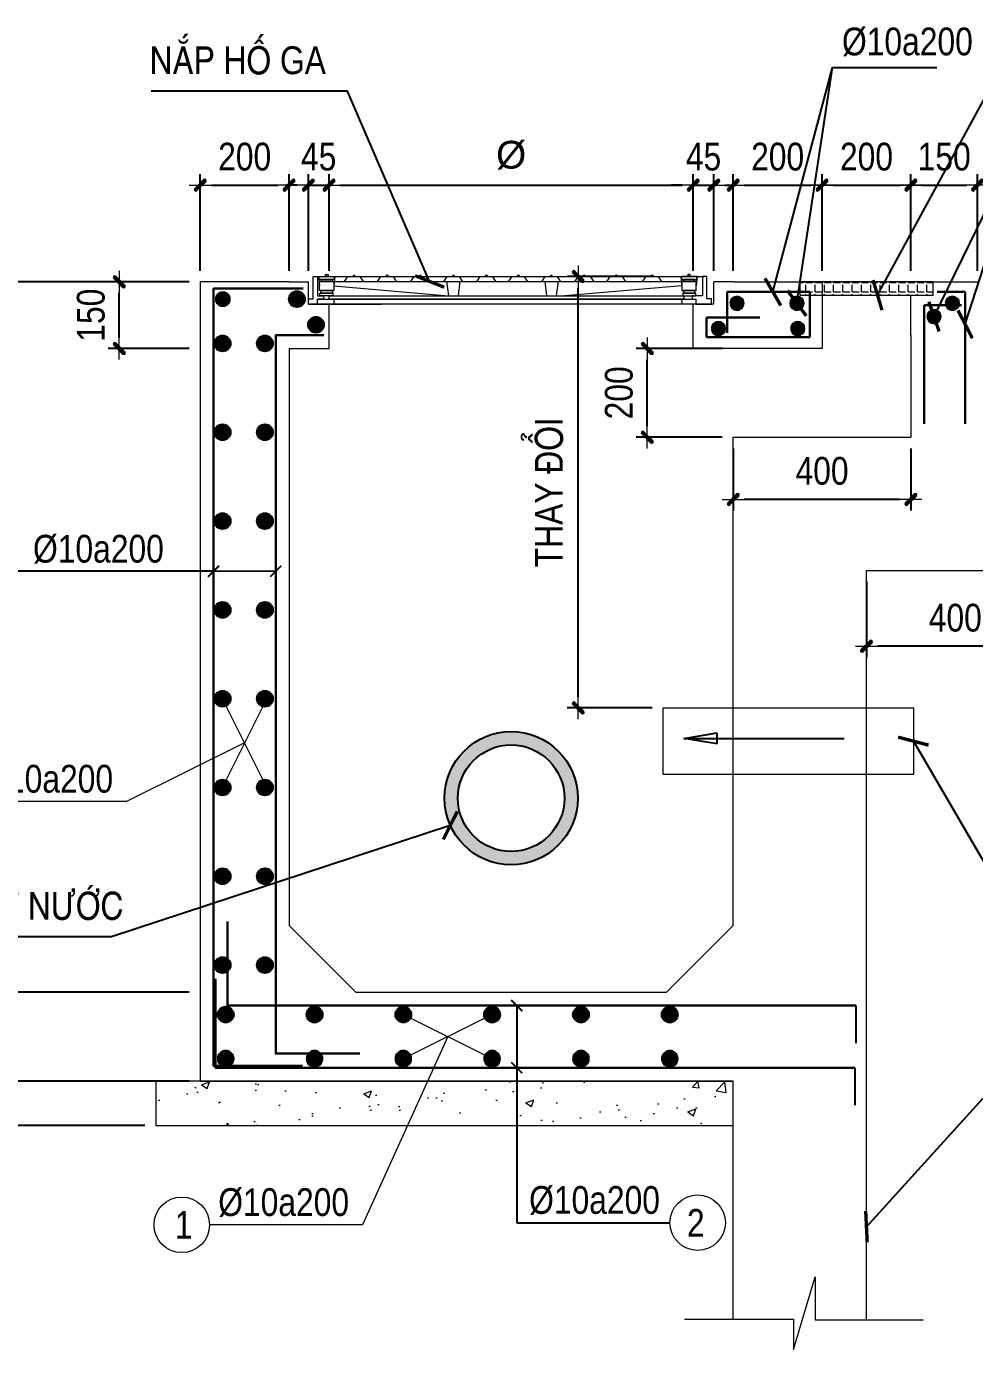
# Model space of a CAD drawing. Header units: millimetres. Extents: x -3568569 to -3536212, y 773195 to 801582.
# Drawn here: x -3551360 to -3549226, y 793258 to 796238 of the extents above; entities that cross this region are included whole.
import ezdxf
from ezdxf.enums import TextEntityAlignment as Align

# ---------------------------------------------------------------- set-up
doc = ezdxf.new("R2010")
doc.units = ezdxf.units.MM
doc.header["$MEASUREMENT"] = 0
doc.layers.get('0').update_dxf_attribs({"lineweight": 9})
doc.layers.get('Defpoints').update_dxf_attribs({"color": 10, "lineweight": 0})
for name, color, linetype, lineweight in [("'S_Concrete_Hatch_252", 252, 'Continuous', 9), ('chunho.q', 1, 'Continuous', 13), ('CTHEP', 4, 'Continuous', 30), ('DBAO', 2, 'Continuous', 13), ('DTE-MEP-H-SLAB OPENING', 3, 'Continuous', 0), ('KTH', 154, 'Continuous', 15), ('Net cat Betong', 6, 'Continuous', 40), ('PL-MANHOLE', 155, 'Continuous', 15), ('STICK', 1, 'Continuous', 9), ('TEXT', 7, 'Continuous', 15)]:
    doc.layers.add(name, color=color, linetype=linetype, lineweight=lineweight)
for name, color, linetype in [('05PM. FRAME', 4, 'Continuous'), ('A-WALL', 3, 'Continuous'), ('D-TEXT', 1, 'Continuous'), ('MEP-H-N-DRAIN-70', 4, 'Continuous'), ('Wall Hatch', 134, 'Continuous')]:
    doc.layers.add(name, color=color, linetype=linetype)
doc.styles.get("Standard").update_dxf_attribs({"font": 'arial.ttf'})
doc.styles.add('Star-HelCon', font='VHELVCN_0.TTF')
doc.styles.add('TTP-HelCon', font='VHELVCN_0.TTF')
doc.dimstyles.new('SE-DIM50', dxfattribs={"dimscale": 50, "dimtxt": 2.5, "dimasz": 1.5, "dimexe": 1.25, "dimexo": 0.625, "dimtad": 1, "dimdec": 0, "dimtxsty": 'Standard', "dimblk": 'OBLIQUE', "dimcen": 2.5, "dimadec": 0, "dimazin": 0, "dimtfac": 1, "dimtdec": 0, "dimtmove": 0, "dimatfit": 3, "dimldrblk": 'CLOSEDBLANK', "dimfxl": 1, "dimarcsym": 0})
doc.dimstyles.new('TTP-25', dxfattribs={"dimscale": 25, "dimtxt": 2.5, "dimasz": 1, "dimexe": 1, "dimexo": 1, "dimgap": 0.09, "dimtad": 0, "dimdec": 4, "dimrnd": 5, "dimzin": 9, "dimdsep": 46, "dimtxsty": 'TTP-HelCon', "dimblk": 'Stick', "dimcen": 0.09, "dimdle": 1.5, "dimclrd": 256, "dimclre": 256, "dimclrt": 1, "dimadec": 0, "dimazin": 0, "dimtfac": 1, "dimtdec": 4, "dimtmove": 0, "dimatfit": 3, "dimldrblk": 'ARCHTICK', "dimfxl": 1, "dimtvp": 1, "dimtolj": 1, "dimtzin": 0, "dimarcsym": 0})

# ---------------------------------------------------------------- blocks, each defined once
blk = doc.blocks.new('Stick')
at = {"layer": 'STICK'}
h = blk.add_hatch(color=256, dxfattribs=at)
edge = h.paths.add_edge_path()
edge.add_line((0.3, 0.5), (-0.5, -0.3))
edge.add_arc((-0.4, -0.4), 0.141, 135, 315)
edge.add_line((-0.3, -0.5), (0.5, 0.3))
edge.add_arc((0.4, 0.4), 0.141, 315, 495)
blk.add_line((1, 0), (-1, 0), dxfattribs=at)
blk.add_lwpolyline([(0.3, 0.5), (-0.5, -0.3, 1), (-0.3, -0.5), (0.5, 0.3, 1), (0.3, 0.5, 1)], format="xyb", dxfattribs=at)
blk = doc.blocks.new('SFDG')
at = {"layer": 'DTE-MEP-H-SLAB OPENING', "color": 2, "ltscale": 0.8}
blk.add_line((-429.9, 0), (-281.6, 0), dxfattribs=at)
at = {"layer": 'PL-MANHOLE', "color": 0, "linetype": 'Continuous'}
for p, q in [((-426.4, 61.8), (-422.5, 61.8)), ((-423.8, 61.8), (-421.2, 40.7)), ((-386.9, 61.8), (-389.4, 40.7)), ((-388.7, 61.8), (444.3, 61.8)), ((-365.2, 50.8), (-357.7, 61.8)), ((-322.4, 50.8), (-329.9, 61.8)), ((-290.6, 50.8), (-283.1, 61.8)), ((-247.8, 50.8), (-255.2, 61.8)), ((-215.9, 50.8), (-208.4, 61.8)), ((-173.4, 50.8), (-180.8, 61.8)), ((-141, 51.3), (-133.9, 61.8)), ((-99.3, 51.3), (-106.5, 61.9)), ((-66.5, 51.4), (-59.5, 61.8)), ((-24.8, 51.5), (-31.9, 61.8)), ((5.2, 51.5), (12.3, 61.8)), ((46.9, 51.4), (39.8, 61.9)), ((79.7, 51.3), (86.9, 61.9)), ((121.4, 51.3), (114.3, 61.8)), ((154.2, 51.3), (161.2, 61.7)), ((195.9, 51.4), (188.8, 61.7)), ((225.9, 51.4), (233, 61.7)), ((267.6, 51.3), (260.5, 61.9)), ((306.9, 51.3), (313.9, 61.7)), ((348.5, 51.4), (341.5, 61.7)), ((392.2, 61.8), (394.7, 40.7)), ((429, 61.8), (426.5, 40.7)), ((-389.4, 50.8), (394.7, 50.8)), ((-389.4, 40.7), (-131, 18.8)), ((-135.2, 51.3), (-131, 18.8)), ((-105.2, 51.3), (-109.3, 18.8)), ((85.6, 51.3), (89.8, 18.8)), ((115.6, 51.3), (111.4, 18.8)), ((394.7, 40.7), (131, 18.8)), ((-389.4, 11.3), (-389.4, 0)), ((394.7, 11.3), (394.7, 0)), ((426, 0), (461.5, 0))]:
    blk.add_line(p, q, dxfattribs=at)
for points in [[(-435.9, 11.8), (-435.9, 61.8), (-426, 61.8), (-426, 18.8)], [(451, 11.8), (451, 61.8), (441, 61.8), (441, 18.8)], [(-426, 0), (-446.5, 0), (-446.5, 11.8), (-435.9, 11.8)], [(-426, 18.8), (-412.6, 18.8), (-412.6, 11.3), (-426, 11.3)], [(441, 18.8), (417.9, 18.8), (417.9, 11.3), (426, 11.3)], [(441, 0), (461.5, 0), (461.5, 11.8), (451, 11.8)]]:
    blk.add_lwpolyline(points, dxfattribs=at)
for points in [[(-422.5, 61.8), (-388.7, 61.8), (-388.7, 55.2), (-422.5, 55.2)], [(-408.2, 66.9), (-402.2, 66.9), (-402.2, 61.8), (-408.2, 61.8)], [(427.8, 61.8), (393.9, 61.8), (393.9, 55.2), (427.8, 55.2)], [(413.4, 66.9), (407.5, 66.9), (407.5, 61.8), (413.4, 61.8)], [(-421.2, 50.8), (-389.4, 50.8), (-389.4, 30.6), (-421.2, 30.6)], [(-418.4, 30.6), (-392.5, 30.6), (-392.5, 24.5), (-418.4, 24.5)], [(-417.6, 55.2), (-392.5, 55.2), (-392.5, 50.8), (-417.6, 50.8)], [(426.5, 50.8), (394.7, 50.8), (394.7, 30.6), (426.5, 30.6)], [(422.9, 55.2), (397.8, 55.2), (397.8, 50.8), (422.9, 50.8)], [(423.7, 30.6), (397.8, 30.6), (397.8, 24.5), (423.7, 24.5)], [(-426, 11.3), (426, 11.3), (426, 0), (-426, 0)], [(-420.4, 24.5), (-391.1, 24.5), (-391.1, 18.8), (-420.4, 18.8)], [(-399.4, 18.8), (399.1, 18.8), (399.1, 11.3), (-399.4, 11.3)], [(425.7, 24.5), (396.4, 24.5), (396.4, 18.8), (425.7, 18.8)]]:
    blk.add_lwpolyline(points, close=True, dxfattribs=at)
for centre in [(-343.8, 61.8), (-269.1, 61.8), (-194.6, 61.8), (-120.2, 61.8), (-45.7, 61.9), (26.1, 61.9), (100.6, 61.8), (175, 61.9), (246.8, 61.9), (327.7, 61.9)]:
    blk.add_arc(centre, 2.87, 0, 180, dxfattribs=at)
blk = doc.blocks.new('*D195')
at = {"layer": 'Defpoints', "color": 0, "ltscale": 0.8, "transparency": 16777216}
for p in [(-3550769, 795881), (-3550969, 795663.1), (-3550769, 795663.1)]:
    blk.add_point(p, dxfattribs=at)
at = {"layer": 'KTH', "lineweight": -2, "ltscale": 0.8, "transparency": 16777216}
for p, q in [((-3550969, 795688.1), (-3550969, 795906)), ((-3550769, 795688.1), (-3550769, 795906)), ((-3550944, 795881), (-3550794, 795881))]:
    blk.add_line(p, q, dxfattribs=at)
at = {"layer": 'KTH', "lineweight": -2, "ltscale": 0.8, "transparency": 16777216, "xscale": 25, "yscale": 25, "zscale": 25, "rotation": 180}
blk.add_blockref('Stick', (-3550969, 795881), dxfattribs=at)
at = {"layer": 'KTH', "lineweight": -2, "ltscale": 0.8, "transparency": 16777216, "xscale": 25, "yscale": 25, "zscale": 25}
blk.add_blockref('Stick', (-3550769, 795881), dxfattribs=at)
at = {"layer": 'KTH', "color": 1, "ltscale": 0.8, "transparency": 16777216, "insert": (-3550869, 795944.8), "char_height": 62.5, "attachment_point": 5, "style": 'TTP-HelCon'}
blk.add_mtext('\\A1;200', dxfattribs=at)
blk = doc.blocks.new('_ArchTick')
at = {"color": 0, "linetype": 'ByBlock', "const_width": 0.15}
blk.add_lwpolyline([(-0.5, -0.5), (0.5, 0.5)], dxfattribs=at)
blk = doc.blocks.new('*D196')
at = {"layer": 'Defpoints', "color": 0, "ltscale": 0.8, "transparency": 16777216}
for p in [(-3549569, 795881), (-3549769, 795663.1), (-3549569, 795663.1)]:
    blk.add_point(p, dxfattribs=at)
at = {"layer": 'KTH', "lineweight": -2, "ltscale": 0.8, "transparency": 16777216}
for p, q in [((-3549769, 795688.1), (-3549769, 795906)), ((-3549569, 795688.1), (-3549569, 795906)), ((-3549744, 795881), (-3549594, 795881))]:
    blk.add_line(p, q, dxfattribs=at)
at = {"layer": 'KTH', "lineweight": -2, "ltscale": 0.8, "transparency": 16777216, "xscale": 25, "yscale": 25, "zscale": 25, "rotation": 180}
blk.add_blockref('Stick', (-3549769, 795881), dxfattribs=at)
at = {"layer": 'KTH', "lineweight": -2, "ltscale": 0.8, "transparency": 16777216, "xscale": 25, "yscale": 25, "zscale": 25}
blk.add_blockref('Stick', (-3549569, 795881), dxfattribs=at)
at = {"layer": 'KTH', "color": 1, "ltscale": 0.8, "transparency": 16777216, "insert": (-3549669, 795944.8), "char_height": 62.5, "attachment_point": 5, "style": 'TTP-HelCon'}
blk.add_mtext('\\A1;200', dxfattribs=at)
blk = doc.blocks.new('*D197')
at = {"layer": 'Defpoints', "color": 0, "ltscale": 0.8, "transparency": 16777216}
for p in [(-3550969, 794063.1), (-3551640.9, 793863.1), (-3550969, 793863.1)]:
    blk.add_point(p, dxfattribs=at)
at = {"layer": 'KTH', "lineweight": -2, "ltscale": 0.8, "transparency": 16777216}
for p, q in [((-3550994, 794063.1), (-3551665.9, 794063.1)), ((-3551640.9, 794038.1), (-3551640.9, 793888.1)), ((-3550994, 793863.1), (-3551665.9, 793863.1))]:
    blk.add_line(p, q, dxfattribs=at)
at = {"layer": 'KTH', "lineweight": -2, "ltscale": 0.8, "transparency": 16777216, "xscale": 25, "yscale": 25, "zscale": 25}
for p, rotation in [((-3551640.9, 794063.1), 90), ((-3551640.9, 793863.1), 270)]:
    blk.add_blockref('Stick', p, dxfattribs=dict(at, rotation=rotation))
at = {"layer": 'KTH', "color": 1, "ltscale": 0.8, "transparency": 16777216, "insert": (-3551704.8, 793963.1), "char_height": 62.5, "attachment_point": 5, "rotation": 90, "style": 'TTP-HelCon'}
blk.add_mtext('\\A1;200', dxfattribs=at)
blk = doc.blocks.new('*D198')
at = {"layer": 'Defpoints', "color": 0, "ltscale": 0.8, "transparency": 16777216}
for p in [(-3550969, 793863.1), (-3551640.9, 793763.1), (-3551069, 793763.1)]:
    blk.add_point(p, dxfattribs=at)
at = {"layer": 'KTH', "lineweight": -2, "ltscale": 0.8, "transparency": 16777216}
for p, q in [((-3550994, 793863.1), (-3551665.9, 793863.1)), ((-3551640.9, 793838.1), (-3551640.9, 793788.1)), ((-3551094, 793763.1), (-3551665.9, 793763.1))]:
    blk.add_line(p, q, dxfattribs=at)
at = {"layer": 'KTH', "lineweight": -2, "ltscale": 0.8, "transparency": 16777216, "xscale": 25, "yscale": 25, "zscale": 25}
for p, rotation in [((-3551640.9, 793863.1), 90), ((-3551640.9, 793763.1), 270)]:
    blk.add_blockref('Stick', p, dxfattribs=dict(at, rotation=rotation))
at = {"layer": 'KTH', "color": 1, "ltscale": 0.8, "transparency": 16777216, "insert": (-3551704.8, 793813.1), "char_height": 62.5, "attachment_point": 5, "rotation": 90, "style": 'TTP-HelCon'}
blk.add_mtext('\\A1;100', dxfattribs=at)
blk = doc.blocks.new('*D199')
at = {"layer": 'Defpoints', "color": 0, "ltscale": 0.8, "transparency": 16777216}
for p in [(-3551151.2, 795663.1), (-3550969, 795663.1), (-3550969, 795513.1)]:
    blk.add_point(p, dxfattribs=at)
at = {"layer": 'KTH', "lineweight": -2, "ltscale": 0.8, "transparency": 16777216}
for p, q in [((-3550994, 795663.1), (-3551176.2, 795663.1)), ((-3551151.2, 795538.1), (-3551151.2, 795638.1)), ((-3550994, 795513.1), (-3551176.2, 795513.1))]:
    blk.add_line(p, q, dxfattribs=at)
at = {"layer": 'KTH', "lineweight": -2, "ltscale": 0.8, "transparency": 16777216, "xscale": 25, "yscale": 25, "zscale": 25}
for p, rotation in [((-3551151.2, 795663.1), 90), ((-3551151.2, 795513.1), 270)]:
    blk.add_blockref('Stick', p, dxfattribs=dict(at, rotation=rotation))
at = {"layer": 'KTH', "color": 1, "ltscale": 0.8, "transparency": 16777216, "insert": (-3551215.1, 795588.1), "char_height": 62.5, "attachment_point": 5, "rotation": 90, "style": 'TTP-HelCon'}
blk.add_mtext('\\A1;150', dxfattribs=at)
blk = doc.blocks.new('*U189')
at = {"layer": 'Wall Hatch'}
h = blk.add_hatch(color=2, dxfattribs=at)
h.dxf.hatch_style = 1
h.paths.add_polyline_path([(-18, 0, 1), (18, 0, 1)])
at = {"layer": 'D-TEXT'}
blk.add_circle((0, 0), 18, dxfattribs=at)
blk = doc.blocks.new('*U192')
at = {"layer": 'Net cat Betong', "color": 0, "linetype": 'ByBlock', "lineweight": -2, "transparency": 16777216}
for p in [(0, 1000), (0, 800), (0, 600), (0, 400), (0, 200), (0, 0)]:
    blk.add_blockref('*U189', p, dxfattribs=at)
blk = doc.blocks.new('*U191')
at = {"layer": 'Wall Hatch'}
h = blk.add_hatch(color=2, dxfattribs=at)
h.dxf.hatch_style = 1
h.paths.add_polyline_path([(-18, 0, 1), (18, 0, 1)])
at = {"layer": 'D-TEXT'}
blk.add_circle((0, 0), 18, dxfattribs=at)
blk = doc.blocks.new('*U190')
at = {"layer": 'Net cat Betong', "color": 0, "linetype": 'ByBlock', "lineweight": -2, "transparency": 16777216}
for p in [(0, 1000), (0, 800), (0, 600), (0, 400), (0, 200), (0, 0)]:
    blk.add_blockref('*U191', p, dxfattribs=at)
blk = doc.blocks.new('*U166')
at = {"layer": 'Wall Hatch'}
h = blk.add_hatch(color=2, dxfattribs=at)
h.dxf.hatch_style = 1
h.paths.add_polyline_path([(-18, 0, 1), (18, 0, 1)])
at = {"layer": 'D-TEXT'}
blk.add_circle((0, 0), 18, dxfattribs=at)
blk = doc.blocks.new('*U193')
at = {"layer": 'Net cat Betong', "color": 0, "linetype": 'ByBlock', "lineweight": -2, "transparency": 16777216}
for p in [(0, 1400), (0, 1200), (0, 1000), (0, 800), (0, 600), (0, 400), (0, 200), (0, 0)]:
    blk.add_blockref('*U166', p, dxfattribs=at)
blk = doc.blocks.new('*U176')
at = {"layer": 'Wall Hatch'}
h = blk.add_hatch(color=2, dxfattribs=at)
h.dxf.hatch_style = 1
h.paths.add_polyline_path([(-18, 0, 1), (18, 0, 1)])
at = {"layer": 'D-TEXT'}
blk.add_circle((0, 0), 18, dxfattribs=at)
blk = doc.blocks.new('*U175')
at = {"layer": 'Net cat Betong', "color": 0, "linetype": 'ByBlock', "lineweight": -2, "transparency": 16777216}
for p in [(0, 1400), (0, 1200), (0, 1000), (0, 800), (0, 600), (0, 400), (0, 200), (0, 0)]:
    blk.add_blockref('*U176', p, dxfattribs=at)
blk = doc.blocks.new('*U168')
at = {"layer": 'Wall Hatch'}
h = blk.add_hatch(color=2, dxfattribs=at)
h.dxf.hatch_style = 1
h.paths.add_polyline_path([(-15.4, 0, 1), (15.4, 0, 1)])
at = {"layer": 'D-TEXT'}
blk.add_circle((0, 0), 15.4, dxfattribs=at)
blk = doc.blocks.new('*U167')
at = {"layer": 'Net cat Betong', "color": 0, "linetype": 'ByBlock', "lineweight": -2, "transparency": 16777216}
blk.add_blockref('*U168', (0, 0), dxfattribs=at)
blk = doc.blocks.new('*U170')
at = {"layer": 'Wall Hatch'}
h = blk.add_hatch(color=2, dxfattribs=at)
h.dxf.hatch_style = 1
h.paths.add_polyline_path([(-15.4, 0, 1), (15.4, 0, 1)])
at = {"layer": 'D-TEXT'}
blk.add_circle((0, 0), 15.4, dxfattribs=at)
blk = doc.blocks.new('*U169')
at = {"layer": 'Net cat Betong', "color": 0, "linetype": 'ByBlock', "lineweight": -2, "transparency": 16777216}
blk.add_blockref('*U170', (0, 0), dxfattribs=at)
blk = doc.blocks.new('*U172')
at = {"layer": 'Wall Hatch'}
h = blk.add_hatch(color=2, dxfattribs=at)
h.dxf.hatch_style = 1
h.paths.add_polyline_path([(-15.4, 0, 1), (15.4, 0, 1)])
at = {"layer": 'D-TEXT'}
blk.add_circle((0, 0), 15.4, dxfattribs=at)
blk = doc.blocks.new('*U171')
at = {"layer": 'Net cat Betong', "color": 0, "linetype": 'ByBlock', "lineweight": -2, "transparency": 16777216}
blk.add_blockref('*U172', (0, 0), dxfattribs=at)
blk = doc.blocks.new('*U174')
at = {"layer": 'Wall Hatch'}
h = blk.add_hatch(color=2, dxfattribs=at)
h.dxf.hatch_style = 1
h.paths.add_polyline_path([(-15.4, 0, 1), (15.4, 0, 1)])
at = {"layer": 'D-TEXT'}
blk.add_circle((0, 0), 15.4, dxfattribs=at)
blk = doc.blocks.new('*U173')
at = {"layer": 'Net cat Betong', "color": 0, "linetype": 'ByBlock', "lineweight": -2, "transparency": 16777216}
blk.add_blockref('*U174', (0, 0), dxfattribs=at)
blk = doc.blocks.new('*D200')
at = {"layer": 'Defpoints', "color": 0, "ltscale": 0.8, "transparency": 16777216}
for p in [(-3550679, 795881), (-3550725.5, 795663.1), (-3550679, 795663.1)]:
    blk.add_point(p, dxfattribs=at)
at = {"layer": 'KTH', "lineweight": -2, "ltscale": 0.8, "transparency": 16777216}
for p, q in [((-3550725.5, 795688.1), (-3550725.5, 795906)), ((-3550679, 795688.1), (-3550679, 795906)), ((-3550750.5, 795881), (-3550775.5, 795881)), ((-3550725.5, 795881), (-3550679, 795881)), ((-3550654, 795881), (-3550629, 795881))]:
    blk.add_line(p, q, dxfattribs=at)
at = {"layer": 'KTH', "lineweight": -2, "ltscale": 0.8, "transparency": 16777216, "xscale": 25, "yscale": 25, "zscale": 25}
blk.add_blockref('Stick', (-3550725.5, 795881), dxfattribs=at)
at = {"layer": 'KTH', "lineweight": -2, "ltscale": 0.8, "transparency": 16777216, "xscale": 25, "yscale": 25, "zscale": 25, "rotation": 180}
blk.add_blockref('Stick', (-3550679, 795881), dxfattribs=at)
at = {"layer": 'KTH', "color": 1, "ltscale": 0.8, "transparency": 16777216, "insert": (-3550702.3, 795944.8), "char_height": 62.5, "attachment_point": 5, "style": 'TTP-HelCon'}
blk.add_mtext('\\A1;45', dxfattribs=at)
blk = doc.blocks.new('*D201')
at = {"layer": 'Defpoints', "color": 0, "ltscale": 0.8, "transparency": 16777216}
for p in [(-3549859, 795881), (-3550679, 795663.1), (-3549859, 795663.1)]:
    blk.add_point(p, dxfattribs=at)
at = {"layer": 'KTH', "lineweight": -2, "ltscale": 0.8, "transparency": 16777216}
for p, q in [((-3550679, 795688.1), (-3550679, 795906)), ((-3549859, 795688.1), (-3549859, 795906)), ((-3550654, 795881), (-3549884, 795881))]:
    blk.add_line(p, q, dxfattribs=at)
at = {"layer": 'KTH', "lineweight": -2, "ltscale": 0.8, "transparency": 16777216, "xscale": 25, "yscale": 25, "zscale": 25, "rotation": 180}
blk.add_blockref('Stick', (-3550679, 795881), dxfattribs=at)
at = {"layer": 'KTH', "lineweight": -2, "ltscale": 0.8, "transparency": 16777216, "xscale": 25, "yscale": 25, "zscale": 25}
blk.add_blockref('Stick', (-3549859, 795881), dxfattribs=at)
at = {"layer": 'KTH', "color": 1, "ltscale": 0.8, "transparency": 16777216, "insert": (-3550269, 795948.3), "char_height": 62.5, "attachment_point": 5, "style": 'TTP-HelCon'}
blk.add_mtext('\\A1;{\\fArial|b0|i0|c0|p34;%%C}', dxfattribs=at)
blk = doc.blocks.new('*D202')
at = {"layer": 'Defpoints', "color": 0, "ltscale": 0.8, "transparency": 16777216}
for p in [(-3549812.6, 795881), (-3549859, 795663.1), (-3549812.6, 795663.1)]:
    blk.add_point(p, dxfattribs=at)
at = {"layer": 'KTH', "lineweight": -2, "ltscale": 0.8, "transparency": 16777216}
for p, q in [((-3549859, 795688.1), (-3549859, 795906)), ((-3549812.6, 795688.1), (-3549812.6, 795906)), ((-3549884, 795881), (-3549909, 795881)), ((-3549859, 795881), (-3549812.6, 795881)), ((-3549787.6, 795881), (-3549762.6, 795881))]:
    blk.add_line(p, q, dxfattribs=at)
at = {"layer": 'KTH', "lineweight": -2, "ltscale": 0.8, "transparency": 16777216, "xscale": 25, "yscale": 25, "zscale": 25}
blk.add_blockref('Stick', (-3549859, 795881), dxfattribs=at)
at = {"layer": 'KTH', "lineweight": -2, "ltscale": 0.8, "transparency": 16777216, "xscale": 25, "yscale": 25, "zscale": 25, "rotation": 180}
blk.add_blockref('Stick', (-3549812.6, 795881), dxfattribs=at)
at = {"layer": 'KTH', "color": 1, "ltscale": 0.8, "transparency": 16777216, "insert": (-3549835.8, 795944.8), "char_height": 62.5, "attachment_point": 5, "style": 'TTP-HelCon'}
blk.add_mtext('\\A1;45', dxfattribs=at)
blk = doc.blocks.new('_ClosedBlank')
at = {"color": 0, "linetype": 'ByBlock', "lineweight": -2}
for p, q in [((-1, 0.167), (0, 0)), ((-1, 0.167), (-1, -0.167)), ((0, 0), (-1, -0.167))]:
    blk.add_line(p, q, dxfattribs=at)
blk = doc.blocks.new('_Oblique')
at = {"color": 0, "linetype": 'ByBlock', "lineweight": -2}
blk.add_line((-0.5, -0.5), (0.5, 0.5), dxfattribs=at)
blk = doc.blocks.new('*D203')
at = {"layer": 'Defpoints', "color": 0, "ltscale": 0.8, "transparency": 16777216}
for p in [(-3550117.8, 795675), (-3549926.8, 795675), (-3549926.8, 794703.4)]:
    blk.add_point(p, dxfattribs=at)
at = {"layer": 'KTH', "lineweight": -2, "ltscale": 0.8, "transparency": 16777216}
for p, q in [((-3549951.8, 795675), (-3550142.8, 795675)), ((-3550117.8, 794728.4), (-3550117.8, 795650)), ((-3549951.8, 794703.4), (-3550142.8, 794703.4))]:
    blk.add_line(p, q, dxfattribs=at)
at = {"layer": 'KTH', "lineweight": -2, "ltscale": 0.8, "transparency": 16777216, "xscale": 25, "yscale": 25, "zscale": 25}
for p, rotation in [((-3550117.8, 795675), 90), ((-3550117.8, 794703.4), 270)]:
    blk.add_blockref('Stick', p, dxfattribs=dict(at, rotation=rotation))
at = {"layer": 'KTH', "color": 1, "ltscale": 0.8, "transparency": 16777216, "insert": (-3550183.2, 795189.2), "char_height": 62.5, "attachment_point": 5, "rotation": 90, "style": 'TTP-HelCon'}
blk.add_mtext('\\A1;THAY ÑOÅI', dxfattribs=at)
blk = doc.blocks.new('*U218')
at = {"layer": 'Wall Hatch'}
h = blk.add_hatch(color=2, dxfattribs=at)
h.dxf.hatch_style = 1
h.paths.add_polyline_path([(-15.4, 0, 1), (15.4, 0, 1)])
at = {"layer": 'D-TEXT'}
blk.add_circle((0, 0), 15.4, dxfattribs=at)
blk = doc.blocks.new('*U217')
at = {"layer": 'Net cat Betong', "color": 0, "linetype": 'ByBlock', "lineweight": -2, "transparency": 16777216}
blk.add_blockref('*U218', (0, 0), dxfattribs=at)
blk = doc.blocks.new('*U220')
at = {"layer": 'Wall Hatch'}
h = blk.add_hatch(color=2, dxfattribs=at)
h.dxf.hatch_style = 1
h.paths.add_polyline_path([(-15.4, 0, 1), (15.4, 0, 1)])
at = {"layer": 'D-TEXT'}
blk.add_circle((0, 0), 15.4, dxfattribs=at)
blk = doc.blocks.new('*U219')
at = {"layer": 'Net cat Betong', "color": 0, "linetype": 'ByBlock', "lineweight": -2, "transparency": 16777216}
blk.add_blockref('*U220', (0, 0), dxfattribs=at)
blk = doc.blocks.new('*D221')
at = {"layer": 'Defpoints', "color": 0, "ltscale": 0.8, "transparency": 16777216}
for p in [(-3549369, 795881), (-3549569, 795663.1), (-3549369, 795663.1)]:
    blk.add_point(p, dxfattribs=at)
at = {"layer": 'KTH', "lineweight": -2, "ltscale": 0.8, "transparency": 16777216}
for p, q in [((-3549569, 795688.1), (-3549569, 795906)), ((-3549369, 795688.1), (-3549369, 795906)), ((-3549544, 795881), (-3549394, 795881))]:
    blk.add_line(p, q, dxfattribs=at)
at = {"layer": 'KTH', "lineweight": -2, "ltscale": 0.8, "transparency": 16777216, "xscale": 25, "yscale": 25, "zscale": 25, "rotation": 180}
blk.add_blockref('Stick', (-3549569, 795881), dxfattribs=at)
at = {"layer": 'KTH', "lineweight": -2, "ltscale": 0.8, "transparency": 16777216, "xscale": 25, "yscale": 25, "zscale": 25}
blk.add_blockref('Stick', (-3549369, 795881), dxfattribs=at)
at = {"layer": 'KTH', "color": 1, "ltscale": 0.8, "transparency": 16777216, "insert": (-3549469, 795944.8), "char_height": 62.5, "attachment_point": 5, "style": 'TTP-HelCon'}
blk.add_mtext('\\A1;200', dxfattribs=at)
blk = doc.blocks.new('*D222')
at = {"layer": 'Defpoints', "color": 0, "ltscale": 0.8, "transparency": 16777216}
for p in [(-3549219, 795881), (-3549369, 795663.1), (-3549219, 795663.1)]:
    blk.add_point(p, dxfattribs=at)
at = {"layer": 'KTH', "lineweight": -2, "ltscale": 0.8, "transparency": 16777216}
for p, q in [((-3549369, 795688.1), (-3549369, 795906)), ((-3549219, 795688.1), (-3549219, 795906)), ((-3549344, 795881), (-3549244, 795881))]:
    blk.add_line(p, q, dxfattribs=at)
at = {"layer": 'KTH', "lineweight": -2, "ltscale": 0.8, "transparency": 16777216, "xscale": 25, "yscale": 25, "zscale": 25, "rotation": 180}
blk.add_blockref('Stick', (-3549369, 795881), dxfattribs=at)
at = {"layer": 'KTH', "lineweight": -2, "ltscale": 0.8, "transparency": 16777216, "xscale": 25, "yscale": 25, "zscale": 25}
blk.add_blockref('Stick', (-3549219, 795881), dxfattribs=at)
at = {"layer": 'KTH', "color": 1, "ltscale": 0.8, "transparency": 16777216, "insert": (-3549294, 795944.8), "char_height": 62.5, "attachment_point": 5, "style": 'TTP-HelCon'}
blk.add_mtext('\\A1;150', dxfattribs=at)
blk = doc.blocks.new('*D223')
at = {"layer": 'Defpoints', "color": 0, "ltscale": 0.8, "transparency": 16777216}
for p in [(-3549962.4, 795513.1), (-3549769, 795513.1), (-3549769, 795313.1)]:
    blk.add_point(p, dxfattribs=at)
at = {"layer": 'KTH', "lineweight": -2, "ltscale": 0.8, "transparency": 16777216}
for p, q in [((-3549794, 795513.1), (-3549987.4, 795513.1)), ((-3549962.4, 795338.1), (-3549962.4, 795488.1)), ((-3549794, 795313.1), (-3549987.4, 795313.1))]:
    blk.add_line(p, q, dxfattribs=at)
at = {"layer": 'KTH', "lineweight": -2, "ltscale": 0.8, "transparency": 16777216, "xscale": 25, "yscale": 25, "zscale": 25}
for p, rotation in [((-3549962.4, 795513.1), 90), ((-3549962.4, 795313.1), 270)]:
    blk.add_blockref('Stick', p, dxfattribs=dict(at, rotation=rotation))
at = {"layer": 'KTH', "color": 1, "ltscale": 0.8, "transparency": 16777216, "insert": (-3550026.2, 795413.1), "char_height": 62.5, "attachment_point": 5, "rotation": 90, "style": 'TTP-HelCon'}
blk.add_mtext('\\A1;200', dxfattribs=at)
blk = doc.blocks.new('*D224')
at = {"layer": 'Defpoints', "color": 0, "ltscale": 0.8, "transparency": 16777216}
for p in [(-3549769, 795313.1), (-3549369, 795313.1), (-3549769, 795173.2)]:
    blk.add_point(p, dxfattribs=at)
at = {"layer": 'KTH', "lineweight": -2, "ltscale": 0.8, "transparency": 16777216}
for p, q in [((-3549769, 795288.1), (-3549769, 795148.2)), ((-3549369, 795288.1), (-3549369, 795148.2)), ((-3549394, 795173.2), (-3549744, 795173.2))]:
    blk.add_line(p, q, dxfattribs=at)
at = {"layer": 'KTH', "lineweight": -2, "ltscale": 0.8, "transparency": 16777216, "xscale": 25, "yscale": 25, "zscale": 25, "rotation": 180}
blk.add_blockref('Stick', (-3549769, 795173.2), dxfattribs=at)
at = {"layer": 'KTH', "lineweight": -2, "ltscale": 0.8, "transparency": 16777216, "xscale": 25, "yscale": 25, "zscale": 25}
blk.add_blockref('Stick', (-3549369, 795173.2), dxfattribs=at)
at = {"layer": 'KTH', "color": 1, "ltscale": 0.8, "transparency": 16777216, "insert": (-3549569, 795237.1), "char_height": 62.5, "attachment_point": 5, "style": 'TTP-HelCon'}
blk.add_mtext('\\A1;400', dxfattribs=at)
blk = doc.blocks.new('*D225')
at = {"layer": 'Defpoints', "color": 0, "ltscale": 0.8, "transparency": 16777216}
for p in [(-3549469, 795013.1), (-3549069, 795013.1), (-3549469, 794842.4)]:
    blk.add_point(p, dxfattribs=at)
at = {"layer": 'KTH', "lineweight": -2, "ltscale": 0.8, "transparency": 16777216}
for p, q in [((-3549469, 794988.1), (-3549469, 794817.4)), ((-3549069, 794988.1), (-3549069, 794817.4)), ((-3549094, 794842.4), (-3549444, 794842.4))]:
    blk.add_line(p, q, dxfattribs=at)
at = {"layer": 'KTH', "lineweight": -2, "ltscale": 0.8, "transparency": 16777216, "xscale": 25, "yscale": 25, "zscale": 25, "rotation": 180}
blk.add_blockref('Stick', (-3549469, 794842.4), dxfattribs=at)
at = {"layer": 'KTH', "lineweight": -2, "ltscale": 0.8, "transparency": 16777216, "xscale": 25, "yscale": 25, "zscale": 25}
blk.add_blockref('Stick', (-3549069, 794842.4), dxfattribs=at)
at = {"layer": 'KTH', "color": 1, "ltscale": 0.8, "transparency": 16777216, "insert": (-3549269, 794906.3), "char_height": 62.5, "attachment_point": 5, "style": 'TTP-HelCon'}
blk.add_mtext('\\A1;400', dxfattribs=at)
blk = doc.blocks.new('*D291')
at = {"layer": 'Defpoints', "color": 0, "ltscale": 0.8, "transparency": 16777216}
for p in [(-3550969, 795663.1), (-3551640.9, 794063.1), (-3550969, 794063.1)]:
    blk.add_point(p, dxfattribs=at)
at = {"layer": 'KTH', "lineweight": -2, "ltscale": 0.8, "transparency": 16777216}
for p, q in [((-3550994, 795663.1), (-3551665.9, 795663.1)), ((-3551640.9, 795638.1), (-3551640.9, 794088.1)), ((-3550994, 794063.1), (-3551665.9, 794063.1))]:
    blk.add_line(p, q, dxfattribs=at)
at = {"layer": 'KTH', "lineweight": -2, "ltscale": 0.8, "transparency": 16777216, "xscale": 25, "yscale": 25, "zscale": 25}
for p, rotation in [((-3551640.9, 795663.1), 90), ((-3551640.9, 794063.1), 270)]:
    blk.add_blockref('Stick', p, dxfattribs=dict(at, rotation=rotation))
at = {"layer": 'KTH', "color": 1, "ltscale": 0.8, "transparency": 16777216, "insert": (-3551706.3, 794863.1), "char_height": 62.5, "attachment_point": 5, "rotation": 90, "style": 'TTP-HelCon'}
blk.add_mtext('\\A1;H THAM KHAÛO BAÛN VEÕ MEP', dxfattribs=at)

msp = doc.modelspace()

# ---------------------------------------------------------------- hatches: boundary and pattern name
at = {"layer": "'S_Concrete_Hatch_252"}
h = msp.add_hatch(dxfattribs=at)
h.set_pattern_fill('ANGLE', color=256, scale=3)
h.set_pattern_definition([(0, (-3573703.992, 789752.626), (0, 20.955), [15.24, -5.715]), (90, (-3573703.992, 789752.626), (-20.955, 1e-15), [15.24, -5.715])])
h.paths.add_polyline_path([(-3549619.0421, 795663.14899), (-3549319.0421, 795663.14899), (-3549319.0421, 795633.14899), (-3549619.0421, 795633.14899)])
h = msp.add_hatch(dxfattribs=at)
h.set_pattern_fill('AR-CONC', color=256)
h.set_pattern_definition([(50, (-3573803.99, 789552.63), (182.1847, -15.9391), [19.05, -209.55]), (355, (-3573804, 789552.63), (-35.2434, 191.0568), [15.24, -167.6406]), (100.45144, (-3573788.81, 789551.3), (146.9412, 175.1178), [16.19, -178.0902]), (46.1842, (-3573804, 789603.43), (271.079, -42.0423), [28.575, -314.325]), (96.6356, (-3573781.4, 789599.92), (237.404, 247.426), [24.285, -267.1356]), (351.1842, (-3573804, 789603.43), (237.404, 247.426), [22.86, -251.4597]), (21, (-3573778.59, 789590.73), (151.6144, -102.2652), [19.05, -209.55]), (326, (-3573778.6, 789590.73), (61.802, 184.188), [15.24, -167.64]), (71.45144, (-3573765.96, 789582.2), (213.4164, 81.9228), [16.19, -178.09]), (37.5, (-3573803.99, 789552.626), (3.0886, 84.55504), [0, -165.608, 0, -170.18, 0, -168.275]), (7.5, (-3573803.99, 789552.63), (66.81966, 100.18057), [0, -97.028, 0, -161.798, 0, -64.135]), (327.5, (-3573860.634, 789552.626), (135.5906, -5.72874), [0, -63.5, 0, -198.12, 0, -262.89]), (317.5, (-3573886.03, 789552.63), (148.1292, 25.4265), [0, -82.55, 0, -131.572, 0, -186.69])])
h.paths.add_polyline_path([(-3549769.0421, 793863.14899), (-3551069.0421, 793863.14899), (-3551069.0421, 793763.14899), (-3549769.0421, 793763.14899)])
at = {"layer": 'A-WALL'}
h = msp.add_hatch(color=8, dxfattribs=at)
h.dxf.hatch_style = 1
h.paths.add_polyline_path([(-3550419.0421, 794500.20755, 1), (-3550119.0421, 794500.20755, 1)])
h.paths.add_polyline_path([(-3550149.0421, 794500.20755, 1), (-3550389.0421, 794500.20755, 1)], flags=16)
at = {"layer": 'Wall Hatch'}
h = msp.add_hatch(color=2, dxfattribs=at)
h.dxf.hatch_style = 1
h.paths.add_polyline_path([(-3550900.16581, 795624.18705, -1), (-3550936.15627, 795624.18705, -1)])
h = msp.add_hatch(color=2, dxfattribs=at)
h.dxf.hatch_style = 1
h.paths.add_polyline_path([(-3550733.27639, 795624.18705, 1), (-3550769.26686, 795624.18705, 1)])
h = msp.add_hatch(color=2, dxfattribs=at)
h.dxf.hatch_style = 1
h.paths.add_polyline_path([(-3550690.39509, 795566.57324, 1), (-3550726.38555, 795566.57324, 1)])

# ---------------------------------------------------------------- linework, layer by layer
at = {"layer": "'S_Concrete_Hatch_252"}
for p, q in [((-3550819.41101, 794524.29197), (-3550918.67318, 794724.29197)), ((-3550918.67318, 794524.29197), (-3550819.41101, 794724.29197)), ((-3550311.75144, 794012.78008), (-3550511.75144, 793913.51791)), ((-3550311.75144, 793913.51791), (-3550511.75144, 794012.78008))]:
    msp.add_line(p, q, dxfattribs=at)
for points in [[(-3549319.0421, 795663.14899), (-3549619.0421, 795663.14899), (-3549619.0421, 795633.14899), (-3549319.0421, 795633.14899)], [(-3549926.83594, 794703.40395), (-3549363.3479, 794703.70037), (-3549363.3479, 794553.70037), (-3549926.74929, 794553.404)], [(-3549769.0421, 793863.14899), (-3551069.0421, 793863.14899), (-3551069.0421, 793763.14899), (-3549769.0421, 793763.14899)]]:
    msp.add_lwpolyline(points, close=True, dxfattribs=at)
for points in [[(-3549569.0421, 795633.14899), (-3549319.0421, 795633.14899), (-3549319.0421, 795663.14899), (-3549569.0421, 795663.14899)], [(-3550869.15795, 794624.52539), (-3551134.67229, 794492.74774), (-3551479.44925, 794492.74774)], [(-3550411.75144, 793963.14899), (-3550603.3118, 793539.29797), (-3550948.08876, 793539.29797)], [(-3549878.3635, 793326.67793), (-3549633.41307, 793326.67793), (-3549633.41307, 793258.465), (-3549584.26748, 793422.58296), (-3549584.26748, 793325.66317), (-3549341.30454, 793325.66317)]]:
    msp.add_lwpolyline(points, dxfattribs=at)
for centre in [(-3551010.58876, 793539.29797), (-3549849.13336, 793544.10849)]:
    msp.add_circle(centre, 62.5, dxfattribs=at)
at = {"layer": '05PM. FRAME'}
for p, q in [((-3549493.02213, 794033.14899), (-3549493.02213, 793948.47883)), ((-3549495.40554, 793893.14899), (-3549495.40554, 793808.47883))]:
    msp.add_line(p, q, dxfattribs=at)
at = {"layer": 'CTHEP', "ltscale": 0.8}
for p, q in [((-3549782.57056, 795640.48304), (-3549596.78227, 795640.48304)), ((-3549596.78227, 795640.48304), (-3549596.78227, 795538.4994)), ((-3549309.59093, 795640.48304), (-3549246.78227, 795640.48304)), ((-3549246.78227, 795640.48304), (-3549246.78227, 795343.37915)), ((-3549339.0421, 795610.48304), (-3549255.11839, 795610.48304))]:
    msp.add_line(p, q, dxfattribs=at)
at = {"layer": 'CTHEP'}
for p, q in [((-3549782.57056, 795548.41608), (-3549782.57056, 795640.48304)), ((-3549339.0421, 795343.37915), (-3549339.0421, 795610.48304)), ((-3549708.9792, 795583.14899), (-3549829.0421, 795583.14899)), ((-3549829.0421, 795538.4994), (-3549829.0421, 795583.14899)), ((-3549596.78227, 795538.4994), (-3549829.0421, 795538.4994))]:
    msp.add_line(p, q, dxfattribs=at)
for points in [[(-3550739.0421, 793897.31624), (-3550939.0421, 793897.31624), (-3550939.0421, 794263.6614), (-3550939.0421, 795647.80452), (-3550737.42862, 795647.80452)], [(-3550609.58084, 793924.84112), (-3550799.0421, 793924.84112), (-3550799.0421, 794263.45936), (-3550799.0421, 795543.14899), (-3550690.77323, 795543.14899)], [(-3550907.34997, 794222.61025), (-3550907.34997, 794033.14899), (-3549493.02213, 794033.14899), (-3549493.02213, 794033.14899)], [(-3550934.87485, 794093.14899), (-3550934.87485, 793893.14899), (-3549495.40554, 793893.14899), (-3549495.40554, 793893.14899)]]:
    msp.add_lwpolyline(points, dxfattribs=at)
at = {"layer": 'D-TEXT'}
for centre in [(-3550751.27162, 795624.18705), (-3550708.39032, 795566.57324)]:
    msp.add_circle(centre, 17.99523, dxfattribs=at)
at = {"layer": 'DBAO'}
for p, q in [((-3550769.0421, 795663.14899), (-3550969.0421, 795663.14899)), ((-3550969.0421, 795663.14899), (-3550969.0421, 793863.14899)), ((-3550769.0421, 795663.14899), (-3550725.51363, 795663.14899)), ((-3550725.51363, 795613.14899), (-3550725.51363, 795663.14899)), ((-3549769.0421, 795663.14899), (-3549812.57056, 795663.14899)), ((-3549812.57056, 795613.14899), (-3549812.57056, 795663.14899)), ((-3549769.0421, 795663.14899), (-3549569.0421, 795663.14899)), ((-3549569.0421, 795663.14899), (-3549569.0421, 795513.14899)), ((-3549319.0421, 795663.14899), (-3549219.0421, 795663.14899)), ((-3549319.0421, 795633.14899), (-3549319.0421, 795663.14899)), ((-3549369.0421, 795543.14899), (-3549369.0421, 795633.14899)), ((-3549369.0421, 795633.14899), (-3549319.0421, 795633.14899)), ((-3550725.51363, 795613.14899), (-3550679.0421, 795613.14899)), ((-3550679.0421, 795513.14899), (-3550679.0421, 795613.14899)), ((-3549812.57056, 795613.14899), (-3549859.0421, 795613.14899)), ((-3549859.0421, 795513.14899), (-3549859.0421, 795613.14899)), ((-3549369.0421, 795543.14899), (-3549369.0421, 795313.14899)), ((-3550769.0421, 795513.14899), (-3550769.0421, 794213.14899)), ((-3550769.0421, 795513.14899), (-3550679.0421, 795513.14899)), ((-3549569.0421, 795513.14899), (-3549859.0421, 795513.14899)), ((-3549769.0421, 794213.14899), (-3549769.0421, 795313.14899)), ((-3549769.0421, 795313.14899), (-3549369.0421, 795313.14899)), ((-3549469.0421, 793326.67793), (-3549469.0421, 795013.14899)), ((-3549469.0421, 795013.14899), (-3549069.0421, 795013.14899)), ((-3550769.0421, 794213.14899), (-3550619.0421, 794063.14899)), ((-3549769.0421, 794213.14899), (-3549919.0421, 794063.14899)), ((-3550619.0421, 794063.14899), (-3549919.0421, 794063.14899)), ((-3550969.0421, 793863.14899), (-3549769.0421, 793863.14899)), ((-3549769.0421, 793326.67793), (-3549769.0421, 793863.14899))]:
    msp.add_line(p, q, dxfattribs=at)
at = {"layer": 'MEP-H-N-DRAIN-70'}
for radius in [150, 120]:
    msp.add_circle((-3550269.0421, 794500.20755), radius, dxfattribs=at)

# ---------------------------------------------------------------- block references
at = {"layer": "'S_Concrete_Hatch_252"}
msp.add_blockref('SFDG', (-3550279.0421, 795613.14899), dxfattribs=at)
at = {"layer": 'Net cat Betong', "color": 2, "extrusion": (0, 0, -1), "zscale": -1}
for name, p in [('*U169', (3549760.46711, 795614.79794)), ('*U167', (3549625.47159, 795614.79794)), ('*U219', (3549275.47159, 795614.79794)), ('*U217', (3549316.93865, 795584.79794)), ('*U171', (3549802.4396, 795557.8975)), ('*U173', (3549623.77335, 795557.8975))]:
    msp.add_blockref(name, p, dxfattribs=at)
at = {"layer": 'Net cat Betong', "color": 2}
for name, p in [('*U193', (-3550918.67318, 794124.29197)), ('*U175', (-3550823.34841, 794124.29197))]:
    msp.add_blockref(name, p, dxfattribs=at)
at = {"layer": 'Net cat Betong', "color": 2, "rotation": 270}
msp.add_blockref('*U190', (-3550911.75144, 794012.78008), dxfattribs=at)
at = {"layer": 'Net cat Betong', "color": 2, "xscale": -1, "rotation": 270}
msp.add_blockref('*U192', (-3550911.75144, 793913.51791), dxfattribs=at)

# ---------------------------------------------------------------- texts
at = {"layer": 'chunho.q', "style": 'TTP-HelCon'}
for s, p in [('NAÉP HOÁ GA', (-3551082.97279, 796130.90781)), ('Þ10a200', (-3549524.12113, 796173.28252)), ('Þ10a200', (-3551345.5318, 795030.76166)), ('Þ10a200', (-3551459.83476, 794512.74774)), ('OÁNG THOAÙT NÖÔÙC', (-3551802.19604, 794226.60075)), ('Þ10a200', (-3550928.47426, 793559.29797)), ('Þ10a200', (-3550228.58119, 793564.10849))]:
    msp.add_text(s, height=62.5, dxfattribs=at).set_placement(p)
msp.add_text('2', height=62.5, dxfattribs=at).set_placement((-3549853.30003, 793544.10849), align=Align.MIDDLE)
at = {"layer": 'TEXT', "color": 1, "style": 'Star-HelCon'}
msp.add_text('1', height=62.5, dxfattribs=at).set_placement((-3551006.42209, 793539.29724), align=Align.MIDDLE)

# ---------------------------------------------------------------- dimensions: what is measured, and where the dimension line sits
at = {"layer": 'KTH', "color": 2, "ltscale": 0.8}
for base, p1, p2, picture, middle in [((-3550769.0421, 795881.01619), (-3550969.0421, 795663.14899), (-3550769.0421, 795663.14899), '*D195', (-3550869.0421, 795944.84952)), ((-3549569.0421, 795881.01619), (-3549769.0421, 795663.14899), (-3549569.0421, 795663.14899), '*D196', (-3549669.0421, 795944.84952)), ((-3549369.0421, 795881.01619), (-3549569.0421, 795663.14899), (-3549369.0421, 795663.14899), '*D221', (-3549469.0421, 795944.84952)), ((-3549219.0421, 795881.01619), (-3549369.0421, 795663.14899), (-3549219.0421, 795663.14899), '*D222', (-3549294.0421, 795944.84952)), ((-3549769.0421, 795173.237), (-3549369.0421, 795313.14899), (-3549769.0421, 795313.14899), '*D224', (-3549569.0421, 795237.07033)), ((-3549469.0421, 794842.43955), (-3549069.0421, 795013.14899), (-3549469.0421, 795013.14899), '*D225', (-3549269.0421, 794906.27289))]:
    dim = msp.add_linear_dim(base=base, p1=p1, p2=p2, dimstyle='TTP-25', dxfattribs=at)
    dim.commit()
    dim.dimension.update_dxf_attribs({"geometry": picture, "text_midpoint": middle})
for base, p1, p2, picture, middle in [((-3550679.0421, 795881.01619), (-3550725.51363, 795663.14899), (-3550679.0421, 795663.14899), '*D200', (-3550702.27787, 795881.01619)), ((-3549812.57056, 795881.01619), (-3549859.0421, 795663.14899), (-3549812.57056, 795663.14899), '*D202', (-3549835.80633, 795881.01619))]:
    dim = msp.add_linear_dim(base=base, p1=p1, p2=p2, dimstyle='TTP-25', dxfattribs=at)
    dim.commit()
    dim.dimension.update_dxf_attribs({"geometry": picture, "text_midpoint": middle, "dimtype": 160})
dim = msp.add_linear_dim(base=(-3549859.0421, 795881.01619), p1=(-3550679.0421, 795663.14899), p2=(-3549859.0421, 795663.14899), text='{\\fArial|b0|i0|c0|p34;%%C}', dimstyle='TTP-25', dxfattribs=at)
dim.commit()
dim.dimension.update_dxf_attribs({"geometry": '*D201', "text_midpoint": (-3550269.0421, 795948.33372)})
for base, p1, p2, text, picture, middle in [((-3551640.94405, 794063.14899), (-3550969.0421, 795663.14899), (-3550969.0421, 794063.14899), 'H THAM KHAÛO BAÛN VEÕ MEP', '*D291', (-3551706.27738, 794863.14899)), ((-3550117.82046, 795674.96389), (-3549926.83594, 794703.40395), (-3549926.83594, 795674.96389), 'THAY ÑOÅI', '*D203', (-3550183.15379, 795189.18392))]:
    dim = msp.add_linear_dim(base=base, p1=p1, p2=p2, angle=90, text=text, dimstyle='TTP-25', dxfattribs=at)
    dim.commit()
    dim.dimension.update_dxf_attribs({"geometry": picture, "text_midpoint": middle})
for base, p1, p2, picture, middle in [((-3551151.22175, 795663.14899), (-3550969.0421, 795513.14899), (-3550969.0421, 795663.14899), '*D199', (-3551215.05508, 795588.14899)), ((-3549962.39212, 795513.14899), (-3549769.0421, 795313.14899), (-3549769.0421, 795513.14899), '*D223', (-3550026.22545, 795413.14899)), ((-3551640.94405, 793863.14899), (-3550969.0421, 794063.14899), (-3550969.0421, 793863.14899), '*D197', (-3551704.77738, 793963.14899))]:
    dim = msp.add_linear_dim(base=base, p1=p1, p2=p2, angle=90, dimstyle='TTP-25', dxfattribs=at)
    dim.commit()
    dim.dimension.update_dxf_attribs({"geometry": picture, "text_midpoint": middle})
dim = msp.add_linear_dim(base=(-3551640.94405, 793763.14899), p1=(-3550969.0421, 793863.14899), p2=(-3551069.0421, 793763.14899), angle=90, dimstyle='TTP-25', dxfattribs=at)
dim.commit()
dim.dimension.update_dxf_attribs({"geometry": '*D198', "text_midpoint": (-3551640.94405, 793813.14899), "dimtype": 160})

# ---------------------------------------------------------------- leaders
at = {"layer": "'S_Concrete_Hatch_252"}
for points, dimstyle, override in [([(-3549444.0421, 795633.14899), (-3549121.00267, 796228.46947), (-3548659.87005, 796228.46947)], 'TTP-25', {"dimasz": 2}), ([(-3549679.72076, 795640.48304), (-3549545.18949, 796145.66923), (-3549310.51245, 796145.66923)], 'TTP-25', {"dimasz": 2}), ([(-3549625.47159, 795614.79794), (-3549545.18949, 796145.66923), (-3549310.51245, 796145.66923)], 'TTP-25', {"dimasz": 2}), ([(-3550452.47585, 795663.99598), (-3550637.67868, 796092.41042), (-3551079.4003, 796092.41042)], 'TTP-25', {"dimasz": 2}), ([(-3549316.93865, 795584.79794), (-3549094.28005, 796041.60528), (-3548859.60301, 796041.60528)], 'TTP-25', {"dimasz": 2}), ([(-3549246.78227, 795567.57681), (-3549094.28005, 796041.60528), (-3548859.60301, 796041.60528)], 'TTP-25', {"dimasz": 2}), ([(-3550939.0421, 795011.25915), (-3551398.15593, 795011.30344), (-3551398.15604, 795010.99681)], 'TTP-25', {"dimgap": 0.09, "dimtad": 0}), ([(-3550799.0421, 795011.30344), (-3551398.15593, 795011.11393), (-3551398.15593, 795011.30344)], 'TTP-25', {"dimgap": 0.09, "dimtad": 0}), ([(-3549880.24672, 794634.95119), (-3549519.18603, 794634.95119)], 'SE-DIM50', {"dimtad": 0}), ([(-3549363.3479, 794628.70037), (-3549096.16732, 794169.80673), (-3547937.25122, 794169.85039)], 'TTP-25', {"dimasz": 2}), ([(-3550405.95699, 794438.93509), (-3551168.67392, 794188.10336), (-3551798.62354, 794188.10336)], 'TTP-25', {"dimasz": 2}), ([(-3550256.41032, 794033.14899), (-3550256.41032, 793544.10849), (-3549911.63336, 793544.10849)], 'TTP-25', {"dimgap": 0.09, "dimtad": 0}), ([(-3550256.41032, 793893.14899), (-3550256.41032, 793544.10849), (-3549911.63336, 793544.10849)], 'TTP-25', {"dimgap": 0.09, "dimtad": 0}), ([(-3549469.0421, 793535.05603), (-3549207.28416, 793823.65587), (-3548765.56255, 793823.65587)], 'TTP-25', {"dimasz": 2})]:
    msp.add_leader(points, dimstyle=dimstyle, override=override, dxfattribs=at)

doc.saveas('drawing.dxf')
